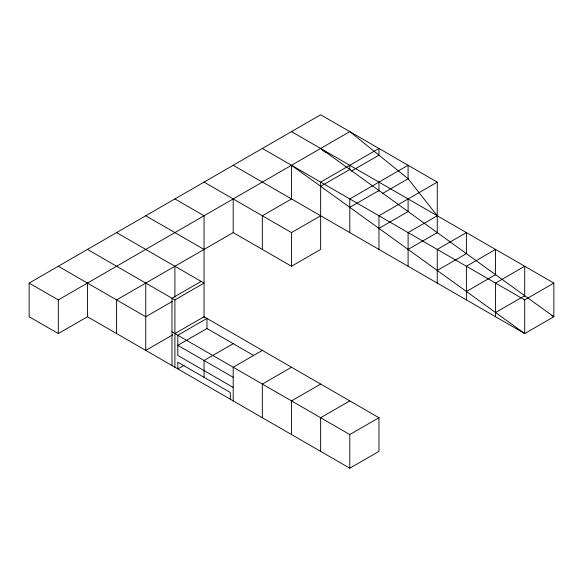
<?xml version="1.0" encoding="UTF-8"?>
<svg xmlns="http://www.w3.org/2000/svg" width="583" height="583" viewBox="0 0 583 583"><rect width="100%" height="100%" fill="white"/><g stroke="black" fill="none" stroke-linecap="round" stroke-linejoin="round"><path stroke-width="0.87" d="M174.9 333.571L204.05 316.744L378.95 417.72L378.95 451.38L349.8 468.215L87.45 316.744L58.3 333.571L29.15 316.744L29.15 283.083L320.65 114.785L437.25 182.107L437.25 233.054M29.15 283.083L58.3 299.917L349.8 131.62L408.1 178.741L437.25 215.768L408.1 232.595L408.1 266.256M378.95 155.727L378.95 148.446L320.65 182.107L320.65 249.429L291.5 266.256L233.2 232.595L116.6 299.917L116.6 333.571M320.65 186.312L349.8 169.485M351.374 171.103L378.95 155.18M201.135 281.4L171.985 298.234L171.985 365.548M172.539 301.28L145.75 316.744L58.3 266.256M87.45 249.429L174.9 299.917L204.05 283.083L116.6 232.595M204.05 182.107L291.5 232.595L320.65 215.768M349.8 207.351L378.95 190.524M382.893 193.294L408.1 178.741M172.539 334.941L145.75 350.405L145.75 283.083M437.25 182.107L378.95 215.768L378.95 249.429M378.95 228.39L408.1 211.556M253.685 355.499L206.965 328.528L177.815 345.355L233.2 377.332M184.119 365.279L177.815 368.915L177.815 362.181L230.285 392.476L230.285 399.209M233.2 343.671L204.05 360.498L204.05 377.332M408.1 249.429L437.25 232.595M262.35 350.405L233.2 367.232L233.2 400.893M437.25 270.461L466.4 253.634M291.5 367.232L262.35 384.066L262.35 417.72M466.4 291.5L495.55 274.673M320.65 384.066L291.5 400.893L291.5 434.554M495.55 312.539L524.7 295.705M349.8 400.893L320.65 417.72L320.65 451.38M262.35 148.446L524.7 299.917L553.85 283.083L553.85 316.744L524.7 333.571L233.2 165.281M171.985 331.887L349.8 434.554L378.95 417.72M291.5 131.62L553.85 283.083M551.489 315.381L553.85 316.744L320.65 148.446L325.511 152.374M174.9 198.934L204.05 215.768L204.05 317.655M145.75 215.768L204.05 249.429M233.2 387.425L177.815 355.455L177.815 335.254L206.965 318.427L206.965 328.528M524.7 296.273L524.7 266.256L495.55 283.083L495.55 316.744M524.7 299.917L524.7 333.571L291.5 165.281L291.5 198.934L262.35 215.768L262.35 249.429M495.55 274.899L495.55 249.429L466.4 266.256L466.4 299.917M466.4 253.518L466.4 232.595L437.25 249.429L437.25 283.083M408.1 178.923L408.1 165.281L349.8 198.934L349.8 232.595M408.1 198.934L408.1 211.673M378.95 182.107L378.95 191.202M349.8 165.281L349.8 169.828M349.8 434.554L349.8 468.215M291.5 232.595L291.5 266.256M233.2 198.934L233.2 232.595M174.9 266.256L174.9 297.184M174.9 299.917L174.9 367.232M87.45 283.083L87.45 316.744M58.3 299.917L58.3 333.571"/></g></svg>
